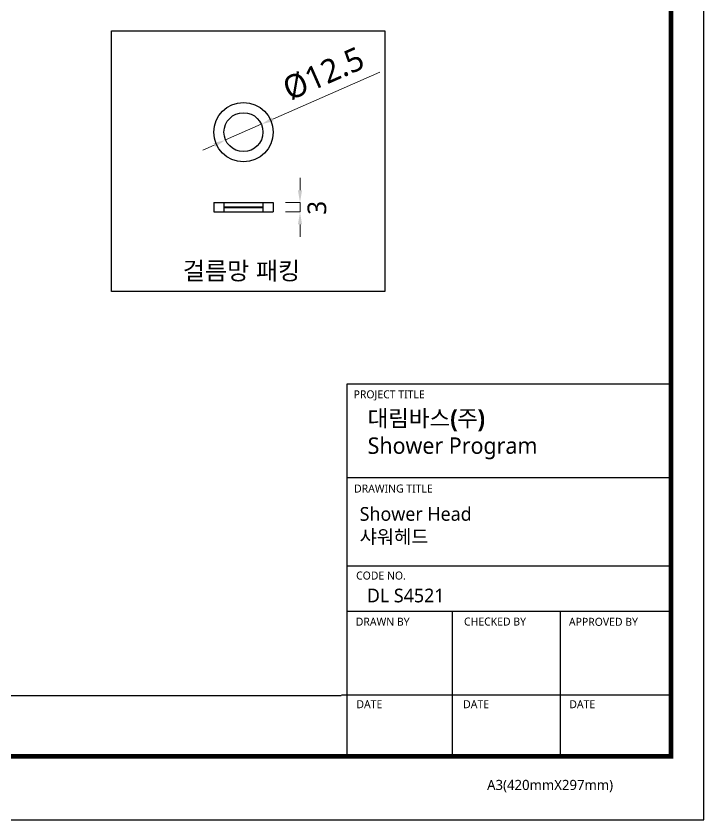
# Model space of a CAD drawing. Extents: x 16296660632 to 16296676033, y -37409619871 to -37409617369.
# Drawn here: x 16296675812.2 to 16296676032.8, y -37409617846.3 to -37409617588.3 of the extents above; entities that cross this region are included whole.
import ezdxf

# ---------------------------------------------------------------- set-up
doc = ezdxf.new("R2010")
doc.units = 0
doc.header["$LTSCALE"] = 10
doc.header["$MEASUREMENT"] = 0
doc.header["$PDMODE"] = 3
doc.header["$PDSIZE"] = -10
doc.layers.get('0').update_dxf_attribs({"linetype": 'CONTINUOUS'})
doc.layers.get('DEFPOINTS').update_dxf_attribs({"linetype": 'CONTINUOUS'})
doc.layers.add('해치선', color=4, linetype='CONTINUOUS', lineweight=20)
doc.styles.add('Daelim Dimension', font='')
doc.styles.get("Standard").update_dxf_attribs({"font": 'SYMBOL'})
doc.styles.get('Daelim Dimension').set_extended_font_data('NanumGothic')
doc.dimstyles.new('DEFAULT', dxfattribs={"dimscale": 2, "dimtxt": 2, "dimasz": 2, "dimexe": 0, "dimexo": 2, "dimgap": 1, "dimtad": 1, "dimdec": 1, "dimzin": 9, "dimdsep": 46, "dimtxsty": 'Daelim Dimension', "dimcen": 0.5, "dimclrd": 252, "dimclre": 252, "dimclrt": 3, "dimadec": 1, "dimazin": 0, "dimtfac": 1, "dimtdec": 1, "dimtix": 1, "dimtmove": 0, "dimatfit": 3, "dimfxl": 1, "dimtolj": 1, "dimtzin": 1, "dimlwd": 9, "dimlwe": 9, "dimarcsym": 0})

# ---------------------------------------------------------------- blocks, each defined once
blk = doc.blocks.new('*D3')
at = {"color": 5, "lineweight": 9, "transparency": 16777216}
for p, q in [((16296675928.93758, -37409617606.328293), (16296675894.52578, -37409617621.461273)), ((16296675879.421761, -37409617628.103439), (16296675890.864201, -37409617623.071503)), ((16296675875.76018, -37409617629.713661), (16296675872.098591, -37409617631.323883))]:
    blk.add_line(p, q, dxfattribs=at)
at = {"color": 5, "transparency": 16777216}
for points in [[(16296675894.25741, -37409617620.851013), (16296675894.794149, -37409617622.071533), (16296675890.864201, -37409617623.071503)], [(16296675875.49181, -37409617629.103401), (16296675876.028549, -37409617630.323921), (16296675879.421761, -37409617628.103439)]]:
    blk.add_solid(points, dxfattribs=at)
at = {"layer": 'DEFPOINTS', "color": 0, "transparency": 16777216}
for p in [(16296675890.864201, -37409617623.071503), (16296675879.421761, -37409617628.103439)]:
    blk.add_point(p, dxfattribs=at)
at = {"color": 7, "transparency": 16777216, "insert": (16296675910.82881, -37409617606.873428), "char_height": 6, "attachment_point": 5, "rotation": 23.73804004, "style": 'Daelim Dimension'}
blk.add_mtext('\\A1;{\\H1.25x;\\C256;Ø12.5}', dxfattribs=at)
blk = doc.blocks.new('*D5')
at = {"color": 5, "lineweight": 9, "transparency": 16777216}
for p, q in [((16296675903.27759, -37409617644.20872), (16296675903.27759, -37409617640.20872)), ((16296675903.27759, -37409617648.20872), (16296675903.27759, -37409617651.20872)), ((16296675903.27759, -37409617655.20872), (16296675903.27759, -37409617659.20872))]:
    blk.add_line(p, q, dxfattribs=at)
at = {"color": 252, "lineweight": 9, "transparency": 16777216}
for p, q in [((16296675898.64298, -37409617648.20872), (16296675903.27759, -37409617648.20872)), ((16296675898.64298, -37409617651.20872), (16296675903.27759, -37409617651.20872))]:
    blk.add_line(p, q, dxfattribs=at)
at = {"color": 5, "transparency": 16777216}
for points in [[(16296675902.61092, -37409617644.20872), (16296675903.94425, -37409617644.20872), (16296675903.27759, -37409617648.20872)], [(16296675902.61092, -37409617655.20872), (16296675903.94425, -37409617655.20872), (16296675903.27759, -37409617651.20872)]]:
    blk.add_solid(points, dxfattribs=at)
at = {"layer": 'DEFPOINTS', "color": 0, "transparency": 16777216}
for p in [(16296675894.64298, -37409617648.20872), (16296675894.64298, -37409617651.20872), (16296675903.27759, -37409617651.20872)]:
    blk.add_point(p, dxfattribs=at)
at = {"color": 7, "transparency": 16777216, "insert": (16296675908.72391, -37409617649.88058), "char_height": 6, "attachment_point": 5, "rotation": 90, "style": 'Daelim Dimension'}
blk.add_mtext('\\A1;3', dxfattribs=at)

msp = doc.modelspace()

# ---------------------------------------------------------------- hatches: boundary and pattern name
h = msp.add_hatch()
h.set_pattern_fill('ANSI37', color=256, scale=0.2)
h.set_pattern_definition([(45, (16296675254.5617, -37409617676.6824), (-0.4490128, 0.4490128), []), (135, (16296675254.5617, -37409617676.6824), (-0.4490128, -0.4490128), [])])
h.paths.add_polyline_path([(16296675878.892981, -37409617625.587471, 1), (16296675891.392981, -37409617625.587471, 1)])

# ---------------------------------------------------------------- linework, layer by layer
for p, q in [((16296675875.642981, -37409617648.208717), (16296675875.642981, -37409617651.208717)), ((16296675875.642981, -37409617648.208717), (16296675894.642981, -37409617648.208717)), ((16296675878.892981, -37409617648.208717), (16296675878.892981, -37409617651.208717)), ((16296675878.892981, -37409617649.608719), (16296675891.392981, -37409617649.608719)), ((16296675891.392981, -37409617648.208717), (16296675891.392981, -37409617651.208717)), ((16296675894.642981, -37409617648.208717), (16296675894.642981, -37409617651.208717)), ((16296675875.642981, -37409617651.208717), (16296675894.642981, -37409617651.208717)), ((16296675878.892981, -37409617649.808723), (16296675891.392981, -37409617649.808723))]:
    msp.add_line(p, q)
at = {"color": 5, "ltscale": 40}
for p, q in [((16296676022.30554, -37409617706.481583), (16296675918.26244, -37409617706.481583)), ((16296676022.30554, -37409617736.554588), (16296675918.26244, -37409617736.554588)), ((16296676022.30554, -37409617736.554588), (16296675918.26244, -37409617736.554588)), ((16296676022.30554, -37409617764.844276), (16296675918.26244, -37409617764.844276)), ((16296676022.30554, -37409617764.844276), (16296675918.26244, -37409617764.844276)), ((16296676022.30554, -37409617779.434937), (16296675918.26244, -37409617779.434937)), ((16296676022.30554, -37409617779.434937), (16296675918.26244, -37409617779.434937)), ((16296675952.056549, -37409617779.434937), (16296675952.056549, -37409617825.881912)), ((16296675986.73909, -37409617779.434937), (16296675986.73909, -37409617825.881912)), ((16296676022.30554, -37409617806.265579), (16296675916.617889, -37409617806.265579)), ((16296676022.30554, -37409617806.265579), (16296675919.07304, -37409617806.265579)), ((16296676022.30554, -37409617825.881912), (16296675933.140329, -37409617825.881912))]:
    msp.add_line(p, q, dxfattribs=at)
at = {"color": 5, "ltscale": 0.5}
msp.add_line((16296675918.26244, -37409617706.481583), (16296675918.26244, -37409617826.511261), dxfattribs=at)
at = {"color": 5}
msp.add_line((16296675392.30542, -37409617806.339981), (16296675916.49271, -37409617806.339981), dxfattribs=at)
at = {"ltscale": 0.5}
msp.add_lwpolyline([(16296675381.837231, -37409617846.30687), (16296676032.837231, -37409617846.30687), (16296676032.837231, -37409617369.30687), (16296675381.837231, -37409617369.30687)], close=True, dxfattribs=at)
at = {"color": 5, "linetype": 'ByBlock', "lineweight": 200, "const_width": 1.5}
msp.add_lwpolyline([(16296675392.30542, -37409617825.882156), (16296676022.30542, -37409617825.882156), (16296676022.30542, -37409617380.382156), (16296675392.30542, -37409617380.382156)], close=True, dxfattribs=at)
msp.add_lwpolyline([(16296675842.81917, -37409617593.109077), (16296675930.46921, -37409617593.109077), (16296675930.46921, -37409617676.690193), (16296675842.81917, -37409617676.690193)], close=True)
for radius in [9.5, 6.25]:
    msp.add_circle((16296675885.142981, -37409617625.587471), radius)

# ---------------------------------------------------------------- texts
at = {"color": 5, "ltscale": 40, "style": 'Daelim Dimension'}
for s, height, p in [('PROJECT TITLE', 2.56901127, (16296675920.465, -37409617711.010071)), ('DRAWING TITLE', 2.56901127, (16296675920.629709, -37409617741.245956)), ('CODE NO.', 2.5690113, (16296675921.273951, -37409617769.167938)), ('CHECKED BY', 2.5690113, (16296675955.883381, -37409617783.930771)), ('DRAWN BY', 2.5690113, (16296675921.17321, -37409617783.976334)), ('APPROVED BY', 2.56901127, (16296675989.54677, -37409617784.013748)), ('DATE', 2.5690113, (16296675921.373859, -37409617810.45433)), ('DATE', 2.5690113, (16296675955.610201, -37409617810.45433)), ('DATE', 2.5690113, (16296675989.6649, -37409617810.45433)), ('A3(420mmX297mm)', 3.24237133, (16296675963.29048, -37409617836.697861))]:
    msp.add_text(s, height=height, dxfattribs=at).set_placement(p)
at = {"attachment_point": 1, "style": 'Daelim Dimension'}
for s, insert, char_height, width in [('{\\fPretendard Variable SemiBold|b0|i0|c129|p2;\\C7;대림바스(주)} \\PShower Program', (16296675924.975929, -37409617714.779152), 5.26500565, 84.62055433), (' Shower Head\\P 샤워헤드', (16296675920.922661, -37409617745.909767), 4.3953, 73.9684046), ('DL S4521', (16296675924.72595, -37409617772.089439), 4.3953, 73.9684046)]:
    msp.add_mtext(s, dxfattribs=dict(at, insert=insert, char_height=char_height, width=width))
at = {"layer": '해치선', "color": 7, "lineweight": 15}
msp.add_text('걸름망 패킹', height=5.6627023, dxfattribs=at).set_placement((16296675865.68384, -37409617672.936691))

# ---------------------------------------------------------------- dimensions: what is measured, and where the dimension line sits
dim = msp.add_diameter_dim_2p(p1=(16296675879.421761, -37409617628.103439), p2=(16296675890.864201, -37409617623.071503), text='{\\H1.25x;\\C256;Ø12.5}', dimstyle='DEFAULT', override={"dimtxt": 3, "dimclrd": 5, "dimclrt": 7})
dim.commit()
dim.dimension.update_dxf_attribs({"geometry": '*D3', "text_midpoint": (16296675910.82881, -37409617606.873428)})
dim = msp.add_linear_dim(base=(16296675903.27759, -37409617651.208717), p1=(16296675894.642981, -37409617648.208717), p2=(16296675894.642981, -37409617651.208717), angle=90, dimstyle='DEFAULT', override={"dimtxt": 3, "dimclrd": 5, "dimclrt": 7, "dimtmove": 2})
dim.commit()
dim.dimension.update_dxf_attribs({"geometry": '*D5', "text_midpoint": (16296675908.723909, -37409617649.880577), "dimtype": 160})

doc.saveas('drawing.dxf')
